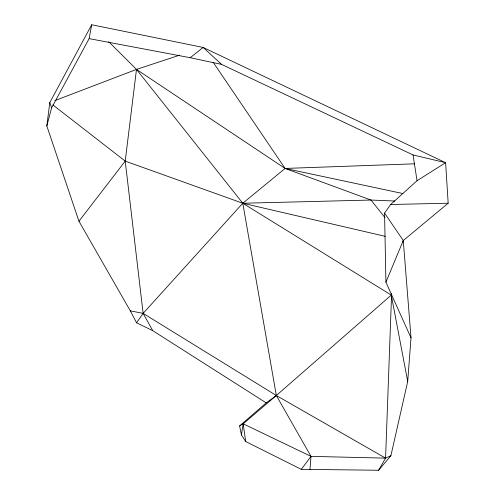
<?xml version="1.0" encoding="UTF-8"?>
<svg xmlns="http://www.w3.org/2000/svg" width="495" height="495" viewBox="0 0 495 495"><rect width="100%" height="100%" fill="white"/><g stroke="black" fill="none" stroke-linecap="round" stroke-linejoin="round"><path stroke-width="0.74" d="M52.854 104.903L125.216 161.116L242.791 203.247L391.291 295.107L276.334 395.517L266.223 402.887L239.617 425.904L241.424 434.926L245.693 441.521L301.3 469.334L378.613 470.25L385.568 458.123L391.619 293.615M378.613 470.25L390.889 455.734L407.707 381.466L411.017 337.856L403.264 240.527L384.565 213.097L390.654 204.509L417.05 180.718L445.611 162.7L448.179 203.216L403.264 240.527L385.921 282.175L411.017 337.856M309.932 469.514L311.009 456.384L276.334 395.517L242.791 203.247L136.484 69.405L108.628 41.63M266.223 402.887L152.763 330.679L143.135 313.378L125.216 161.116L136.484 69.405L179.685 55.162M46.821 125.947L49.809 102.539L91.699 24.75L203.117 47.44L445.611 162.7L413.053 154.941L221.543 64.381L190.235 57.723L89.143 38.622L51.61 107.891L46.821 125.947L78.953 221.234L130.309 310.848L136.558 322.796L152.763 330.679M241.424 434.926L243.175 423.813L276.334 395.517L385.568 458.123L390.889 455.734M89.143 38.622L91.699 24.75M402.936 242.024L403.264 240.527M136.558 322.796L143.135 313.378L242.791 203.247L285.095 168.442L414.742 163.808M301.3 469.334L311.009 456.384L385.568 458.123M78.953 221.234L125.216 161.116M190.235 57.723L203.117 47.44L221.543 64.381M239.617 425.904L243.175 423.813L311.009 456.384M54.865 100.609L136.484 69.405L285.095 168.442L370.972 200.042L394.905 201.026M390.654 204.509L448.179 203.216M130.309 310.848L143.135 313.378L276.334 395.517M402.881 193.551L285.095 168.442L213.091 62.166M385.265 236.344L242.791 203.247L370.972 200.042L384.949 217.565M49.809 102.539L51.61 107.891M391.291 295.107L407.707 381.466M413.053 154.941L417.05 180.718M243.175 423.813L245.693 441.521M384.565 213.097L385.921 282.175"/></g></svg>
